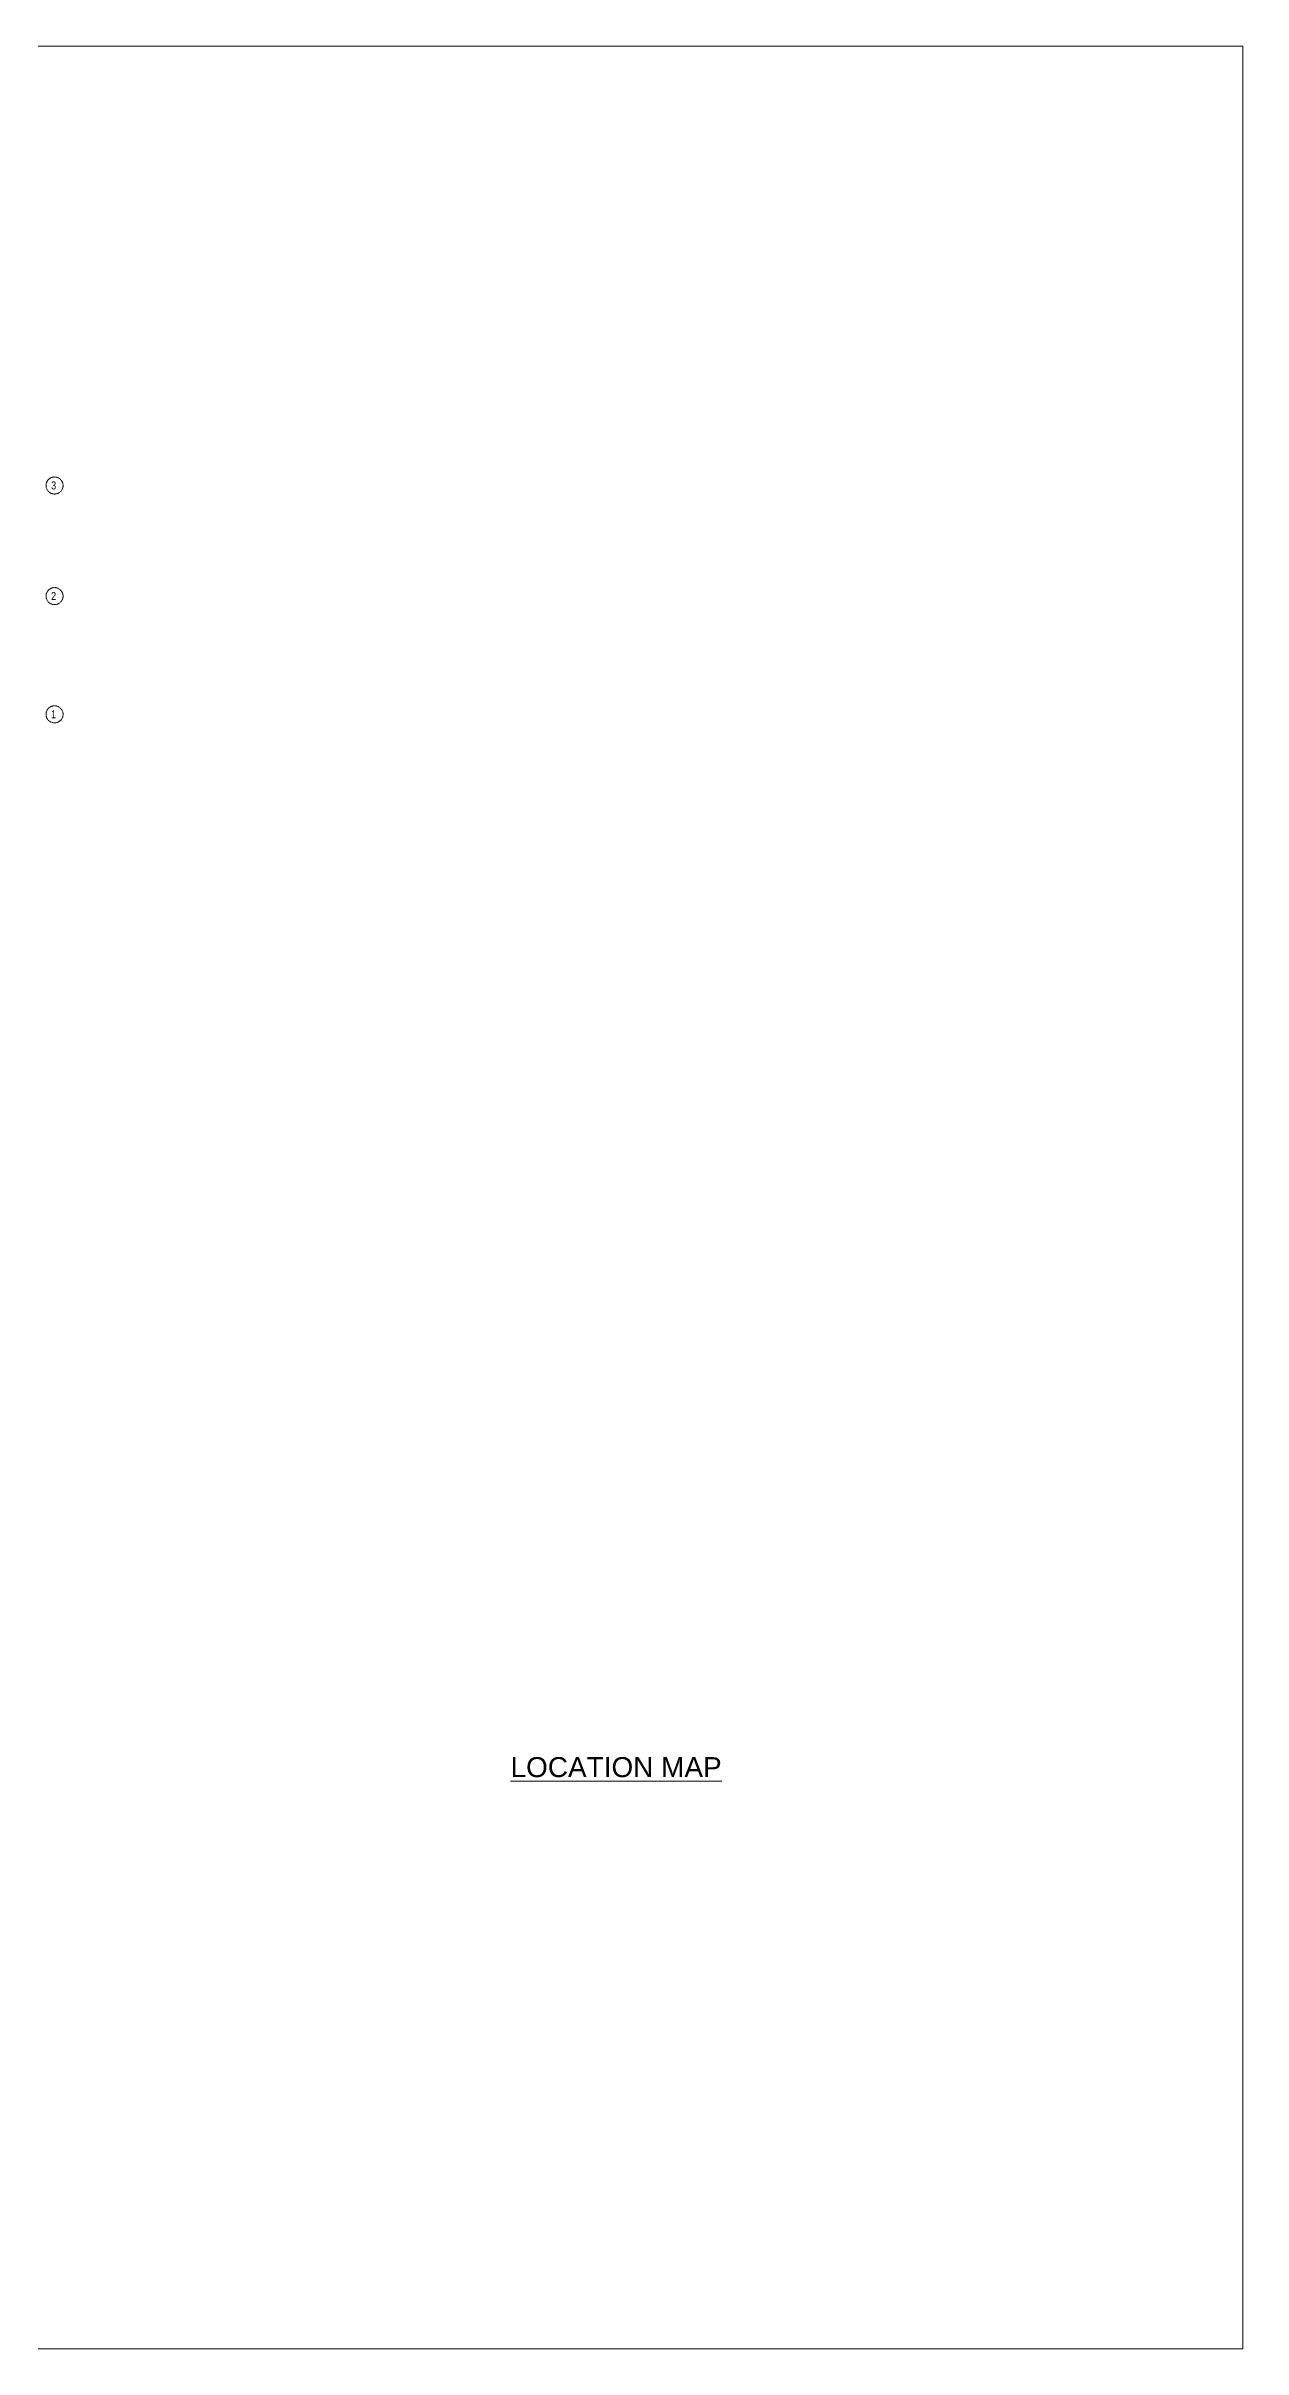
# Model space of a CAD drawing. Header units: inches. Extents: x 136316 to 155547, y -21384 to -17606.
# Drawn here: x 145869 to 147066, y -21384 to -19082 of the extents above; entities that cross this region are included whole.
import ezdxf

# ---------------------------------------------------------------- set-up
doc = ezdxf.new("R2010")
doc.units = ezdxf.units.IN
doc.header["$LTSCALE"] = 0.5
doc.header["$MEASUREMENT"] = 0
doc.linetypes.add('CENTER', pattern=[2, 1.25, -0.25, 0.25, -0.25])
for name, color, linetype, lineweight in [('Annotations-Bold.w', 177, 'Continuous', 13), ('F-FURNITURE', 30, 'Continuous', 13), ('Text-100.w', 254, 'Continuous', 9)]:
    doc.layers.add(name, color=color, linetype=linetype, lineweight=lineweight)
doc.styles.add('ARAIL', font='ARIALN.TTF')
doc.styles.add('arial', font='arial.ttf')

msp = doc.modelspace()

# ---------------------------------------------------------------- linework, layer by layer
at = {"layer": 'Annotations-Bold.w', "linetype": 'CENTER', "ltscale": 1.5}
for centre in [(145877.9, -19520.9), (145877.9, -19631.5), (145877.9, -19749.7)]:
    msp.add_circle(centre, 8.53, dxfattribs=at)
at = {"layer": 'F-FURNITURE'}
msp.add_lwpolyline([(141686.5, -19081.5), (147066.1, -19081.5), (147066.1, -21384.2), (141686.5, -21384.2)], close=True, dxfattribs=at)

# ---------------------------------------------------------------- texts
at = {"layer": 'Annotations-Bold.w', "linetype": 'CENTER', "ltscale": 1.5, "char_height": 8, "attachment_point": 1, "style": 'ARAIL'}
for s, insert in [('3', (145874.4, -19516.8)), ('2', (145874.4, -19627.4)), ('1', (145874.4, -19745.6))]:
    msp.add_mtext_dynamic_manual_height_columns(s, width=6.539, gutter_width=100, heights=[0], dxfattribs=dict(at, insert=insert))
at = {"layer": 'Text-100.w', "insert": (146439.4, -20792.4), "char_height": 20, "attachment_point": 2, "style": 'arial'}
msp.add_mtext_dynamic_manual_height_columns('{\\LLOCATION MAP}', width=940.971, gutter_width=100, heights=[0], dxfattribs=at)

doc.saveas('drawing.dxf')
